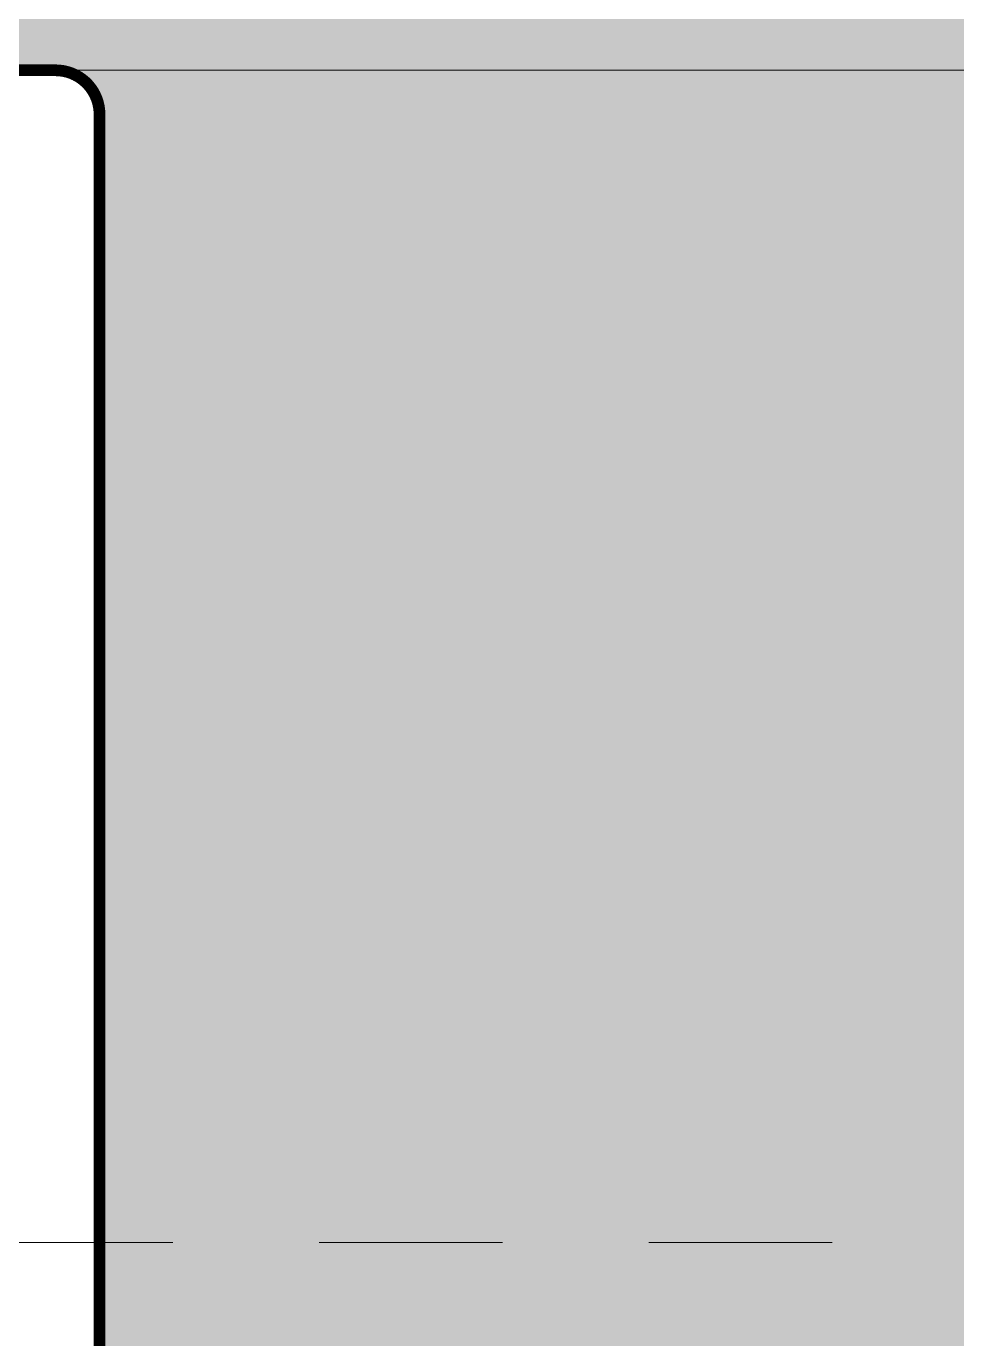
# Model space of a CAD drawing. Header units: metres. Extents: x 8 to 2416, y -346 to 476.
# Drawn here: x 213.812 to 214.447, y -98.717 to -97.821 of the extents above; entities that cross this region are included whole.
import ezdxf

# ---------------------------------------------------------------- set-up
doc = ezdxf.new("R2010")
doc.units = ezdxf.units.M
doc.linetypes.add('0', pattern=[0])
doc.linetypes.add('HIDDEN2', pattern=[0.1875, 0.125, -0.0625])
doc.layers.get('0').update_dxf_attribs({"color": 250, "linetype": '0', "lineweight": 20})
for name, color, linetype, lineweight in [('A-WALL', 250, 'Continuous', 20), ('baños', 140, 'Continuous', 0), ('PLAFON', 253, 'Continuous', 5)]:
    doc.layers.add(name, color=color, linetype=linetype, lineweight=lineweight)
doc.layers.add('Techos 1', color=7, linetype='HIDDEN2', lineweight=9, true_color=0x42391a)
doc.styles.get("Standard").update_dxf_attribs({"font": 'arial.ttf', "height": 0.1875})

# ---------------------------------------------------------------- blocks, each defined once
blk = doc.blocks.new('PL BASE 2N NASAS 09')
at = {"layer": 'A-WALL'}
for p, q in [((163.86755, -7.41173), (163.82755, -7.41173)), ((163.89755, -7.44173), (163.89755, -8.92173))]:
    blk.add_line(p, q, dxfattribs=at)
blk.add_arc((163.86755, -7.44173), 0.03, 0, 90, dxfattribs=at)
at = {"layer": 'baños'}
blk.add_line((163.86755, -7.41173), (165.09755, -7.41173), dxfattribs=at)
at = {"layer": 'Techos 1'}
blk.add_line((161.34755, -8.21173), (176.09755, -8.21173), dxfattribs=at)
at = {"layer": 'baños', "linetype": 'Continuous', "flags": 8}
for tag, p in [('MODELNUMBER', (167.1329, -5.63062, 0)), ('TRADENAME', (167.1329, -5.63066, 0)), ('PRODUCT', (167.1329, -5.6307, 0)), ('MATERIAL', (167.1329, -5.63074, 0)), ('MODELNUMBER', (168.30765, -5.63062, 0)), ('TRADENAME', (168.30765, -5.63066, 0)), ('PRODUCT', (168.30765, -5.6307, 0)), ('MATERIAL', (168.30765, -5.63074, 0))]:
    blk.add_attdef(tag, p, '', height=0.0000254, rotation=180.00008, dxfattribs=at)
blk = doc.blocks.new('PL MUEBLES 2N NASAS 09')
blk.add_blockref('PL BASE 2N NASAS 09', (49.91428, 62.71701))

msp = doc.modelspace()

# ---------------------------------------------------------------- hatches: boundary and pattern name
at = {"layer": 'PLAFON', "transparency": 33554477}
h = msp.add_hatch(color=256, dxfattribs=at)
h.dxf.hatch_style = 1
edge = h.paths.add_edge_path()
edge.add_arc((212.93182, -95.92074), 0.07, 90, 180, ccw=False)
edge.add_line((212.93182, -95.85074), (214.99182, -95.85074))
edge.add_arc((214.99182, -95.92074), 0.07, 0, 90, ccw=False)
edge.add_line((215.06182, -95.92074), (215.06182, -97.78074))
edge.add_arc((214.99182, -97.78074), 0.07, -90, 0, ccw=False)
edge.add_line((214.99182, -97.85074), (214.59182, -97.85074))
edge.add_arc((214.59182, -97.88074), 0.03, 90, 180)
edge.add_line((214.56182, -97.88074), (214.56182, -97.92074))
edge.add_arc((214.59182, -97.92074), 0.03, 180, 270)
edge.add_line((214.59182, -97.95074), (214.99182, -97.95074))
edge.add_arc((214.99182, -98.02074), 0.07, 0, 90, ccw=False)
edge.add_line((215.06182, -98.02074), (215.06182, -99.33074))
edge.add_arc((214.99182, -99.33074), 0.07, -90, 0, ccw=False)
edge.add_line((214.99182, -99.40074), (213.93182, -99.40074))
edge.add_arc((213.93182, -99.33074), 0.07, 180, 270, ccw=False)
edge.add_line((213.86182, -99.33074), (213.86182, -97.88074))
edge.add_arc((213.83182, -97.88074), 0.03, 360, 450)
edge.add_line((213.83182, -97.85074), (213.79182, -97.85074))
edge.add_arc((213.79182, -97.88074), 0.03, 90, 180)
edge.add_line((213.76182, -97.88074), (213.76182, -99.33074))
edge.add_arc((213.69182, -99.33074), 0.07, 270, 360, ccw=False)
edge.add_line((213.69182, -99.40074), (212.93182, -99.40074))
edge.add_arc((212.93182, -99.33074), 0.07, 180, 270, ccw=False)
edge.add_line((212.86182, -99.33074), (212.86182, -95.92074))

# ---------------------------------------------------------------- linework, layer by layer
at = {"layer": 'PLAFON', "const_width": 0.008}
msp.add_lwpolyline([(212.86182, -95.92074, -0.414214), (212.93182, -95.85074), (214.99182, -95.85074, -0.414214), (215.06182, -95.92074), (215.06182, -97.78074, -0.414214), (214.99182, -97.85074), (214.59182, -97.85074, 0.414214), (214.56182, -97.88074), (214.56182, -97.92074, 0.414214), (214.59182, -97.95074), (214.99182, -97.95074, -0.414214), (215.06182, -98.02074), (215.06182, -99.33074, -0.414214), (214.99182, -99.40074), (213.93182, -99.40074, -0.414214), (213.86182, -99.33074), (213.86182, -97.88074, 0.414214), (213.83182, -97.85074), (213.79182, -97.85074, 0.414214), (213.76182, -97.88074), (213.76182, -99.33074, -0.414214), (213.69182, -99.40074), (212.93182, -99.40074, -0.414214), (212.86182, -99.33074)], format="xyb", close=True, dxfattribs=at)

# ---------------------------------------------------------------- block references
msp.add_blockref('PL MUEBLES 2N NASAS 09', (0.05, -153.15602))

doc.saveas('drawing.dxf')
